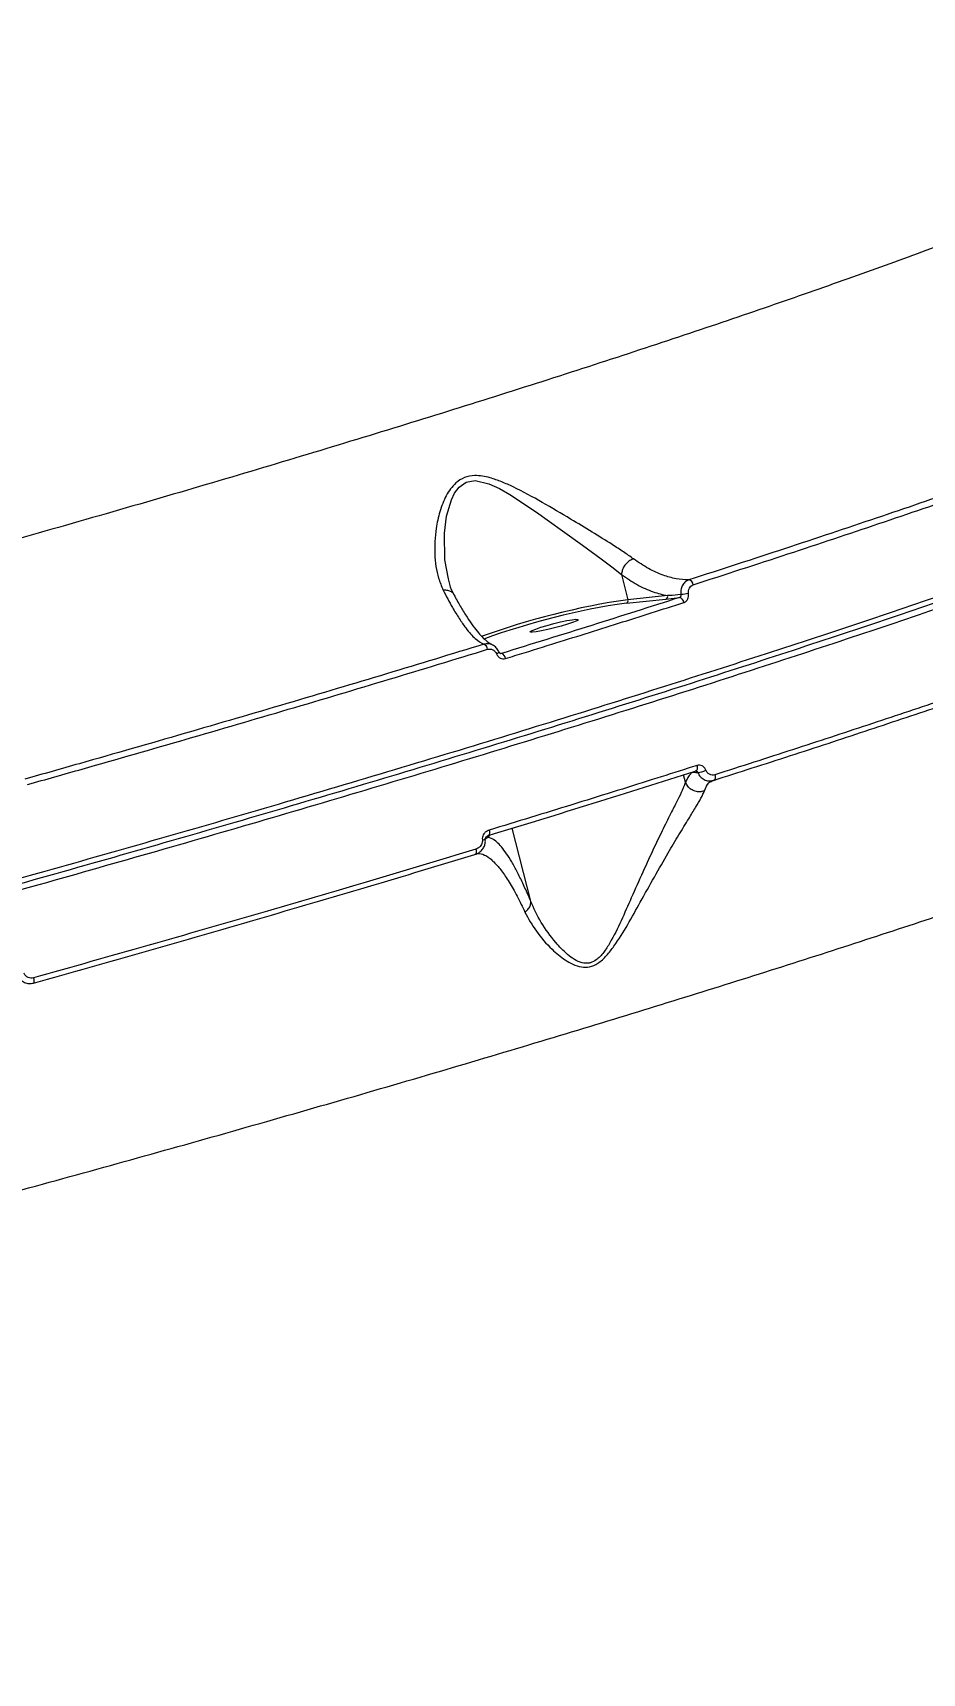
# Model space of a CAD drawing. Header units: millimetres. Extents: x -6028 to 5958, y -6064 to 4137.
# Drawn here: x 898.2 to 1059.3, y 332.3 to 629.6 of the extents above; entities that cross this region are included whole.
import ezdxf

# ---------------------------------------------------------------- set-up
doc = ezdxf.new("R2010")
doc.units = ezdxf.units.MM
for name, color, linetype in [('DIKOM_ОБЪЕКТ', 7, 'Continuous'), ('DIKOM_РАЗМЕР_ЗОНА', 7, 'Continuous'), ('DIKOM_РАЗМЕР_ОБЪЕКТА', 7, 'Continuous')]:
    doc.layers.add(name, color=color, linetype=linetype)
doc.styles.add('style1', font='arial.ttf', dxfattribs={"width": 0.8})
doc.dimstyles.new('1-50', dxfattribs={"dimtxt": 300, "dimasz": 200, "dimexe": 100, "dimexo": 0, "dimgap": 100, "dimtad": 1, "dimtxsty": 'style1', "dimcen": 200, "dimclrd": 7, "dimclre": 7, "dimclrt": 7, "dimadec": 1, "dimazin": 2, "dimtfac": 1, "dimtmove": 0, "dimatfit": 2, "dimfxl": 0, "dimlwd": 25, "dimlwe": 18, "dimarcsym": 0})

# ---------------------------------------------------------------- blocks, each defined once
blk = doc.blocks.new('*D9')
at = {"layer": 'Defpoints', "color": 0, "transparency": 16777216}
for p in [(-6027.56, 1459.58), (4556.58, 1382.7), (4556.58, -5964.37)]:
    blk.add_point(p, dxfattribs=at)
at = {"layer": 'DIKOM_РАЗМЕР_ЗОНА', "color": 7, "lineweight": 18, "transparency": 16777216}
for p, q in [((-6027.56, 1459.58), (-6027.56, -6064.37)), ((4556.58, 1382.7), (4556.58, -6064.37))]:
    blk.add_line(p, q, dxfattribs=at)
at = {"layer": 'DIKOM_РАЗМЕР_ЗОНА', "color": 7, "lineweight": 25, "transparency": 16777216}
blk.add_line((-5827.56, -5964.37), (4356.58, -5964.37), dxfattribs=at)
at = {"layer": 'DIKOM_РАЗМЕР_ЗОНА', "color": 7, "transparency": 16777216}
for points in [[(-5827.56, -5931.03), (-5827.56, -5997.7), (-6027.56, -5964.37)], [(4356.58, -5931.03), (4356.58, -5997.7), (4556.58, -5964.37)]]:
    blk.add_solid(points, dxfattribs=at)
at = {"layer": 'DIKOM_РАЗМЕР_ЗОНА', "color": 7, "transparency": 16777216, "insert": (157.08, -5711.2), "char_height": 300, "attachment_point": 5, "style": 'style1'}
blk.add_mtext('10600', dxfattribs=at)
blk = doc.blocks.new('*D11')
at = {"layer": 'Defpoints', "color": 0, "transparency": 16777216}
for p in [(259.43, 2965.58), (1920.55, -3002.33), (4022.59, -3002.33)]:
    blk.add_point(p, dxfattribs=at)
at = {"layer": 'DIKOM_РАЗМЕР_ОБЪЕКТА', "color": 7, "lineweight": 18, "transparency": 16777216}
for p, q in [((259.43, 2965.58), (4122.59, 2965.58)), ((1920.55, -3002.33), (4122.59, -3002.33))]:
    blk.add_line(p, q, dxfattribs=at)
at = {"layer": 'DIKOM_РАЗМЕР_ОБЪЕКТА', "color": 7, "lineweight": 25, "transparency": 16777216}
blk.add_line((4022.59, 2765.58), (4022.59, -2802.33), dxfattribs=at)
at = {"layer": 'DIKOM_РАЗМЕР_ОБЪЕКТА', "color": 7, "transparency": 16777216}
for points in [[(3989.25, 2765.58), (4055.92, 2765.58), (4022.59, 2965.58)], [(3989.25, -2802.33), (4055.92, -2802.33), (4022.59, -3002.33)]]:
    blk.add_solid(points, dxfattribs=at)
at = {"layer": 'DIKOM_РАЗМЕР_ОБЪЕКТА', "color": 7, "transparency": 16777216, "insert": (3769.41, -24.42), "char_height": 300, "attachment_point": 5, "rotation": 90, "style": 'style1'}
blk.add_mtext('6000', dxfattribs=at)
blk = doc.blocks.new('*D12')
at = {"layer": 'Defpoints', "color": 0, "transparency": 16777216}
for p in [(3056.58, 1987.9), (-4027.97, 676.5), (3056.58, -3714.77)]:
    blk.add_point(p, dxfattribs=at)
at = {"layer": 'DIKOM_РАЗМЕР_ОБЪЕКТА', "color": 7, "lineweight": 18, "transparency": 16777216}
for p, q in [((3056.58, 1987.9), (3056.58, -3814.77)), ((-4027.97, 676.5), (-4027.97, -3814.77))]:
    blk.add_line(p, q, dxfattribs=at)
at = {"layer": 'DIKOM_РАЗМЕР_ОБЪЕКТА', "color": 7, "lineweight": 25, "transparency": 16777216}
blk.add_line((-3827.97, -3714.77), (2856.58, -3714.77), dxfattribs=at)
at = {"layer": 'DIKOM_РАЗМЕР_ОБЪЕКТА', "color": 7, "transparency": 16777216}
for points in [[(-3827.97, -3681.44), (-3827.97, -3748.11), (-4027.97, -3714.77)], [(2856.58, -3681.44), (2856.58, -3748.11), (3056.58, -3714.77)]]:
    blk.add_solid(points, dxfattribs=at)
at = {"layer": 'DIKOM_РАЗМЕР_ОБЪЕКТА', "color": 7, "transparency": 16777216, "insert": (20, -3461.6), "char_height": 300, "attachment_point": 5, "style": 'style1'}
blk.add_mtext('7100', dxfattribs=at)

msp = doc.modelspace()

# ---------------------------------------------------------------- linework, layer by layer
at = {"layer": 'DIKOM_ОБЪЕКТ', "color": 7, "linetype": 'Continuous', "lineweight": 15}
for p, q in [((1004.837, 531.399), (1006.004, 526.852)), ((1005.717, 526.241), (1012.891, 526.977)), ((1013.178, 527.589), (1006.004, 526.852)), ((1012.891, 526.977), (1015.319, 527.233)), ((983.111, 517.109), (982.807, 517.158)), ((1016.438, 493.778), (1016.093, 495.122)), ((1016.438, 493.778), (1016.439, 493.773)), ((1018.256, 495.798), (1018.206, 495.788)), ((1018.358, 495.807), (1018.26, 495.789)), ((988.41, 472.19), (985.012, 485.435)), ((980.589, 483.788), (980.967, 484.189))]:
    msp.add_line(p, q, dxfattribs=at)
at = {"layer": 'DIKOM_ОБЪЕКТ', "color": 7, "linetype": 'Continuous', "lineweight": 15, "flags": 128}
for points in [[(973.509, 530.635), (972.822, 534.103), (972.762, 538.912), (973.154, 541.977), (974.022, 544.95), (974.619, 546.175), (975.419, 547.255), (976.722, 548.179), (978.342, 548.459), (980.837, 547.879), (982.747, 546.997), (984.61, 545.93), (989.457, 542.736), (994.168, 539.357), (997.765, 536.746), (1001.162, 534.242), (1003.097, 532.78), (1004.835, 531.406), (1004.836, 531.406), (1004.836, 531.406)], [(988.317, 521.075), (988.647, 521.273), (989.302, 521.54), (990.227, 521.854), (991.347, 522.19), (992.573, 522.52), (993.804, 522.818), (994.941, 523.06), (995.891, 523.225), (996.578, 523.302), (996.947, 523.283), (996.966, 523.169), (996.635, 522.971), (995.981, 522.704), (995.056, 522.39), (993.935, 522.054), (992.71, 521.724), (991.479, 521.426), (990.342, 521.184), (989.392, 521.019), (988.704, 520.942), (988.336, 520.962), (988.317, 521.075)], [(982.201, 517.033), (982.323, 517.096), (982.43, 517.156), (982.518, 517.211), (982.586, 517.261), (982.632, 517.304), (982.655, 517.338), (982.656, 517.361)], [(982.656, 517.361), (982.654, 517.363), (982.629, 517.379)], [(1018.501, 496.814), (1018.539, 496.625), (1018.554, 496.44), (1018.547, 496.268), (1018.517, 496.114), (1018.465, 495.985), (1018.395, 495.885), (1018.307, 495.818), (1018.256, 495.798)], [(1021.754, 495.124), (1021.79, 494.944), (1021.806, 494.767), (1021.802, 494.601), (1021.776, 494.451), (1021.73, 494.322), (1021.666, 494.219), (1021.586, 494.145), (1021.493, 494.103)], [(980.869, 485.092), (980.908, 484.903), (980.929, 484.721), (980.93, 484.551), (980.911, 484.401), (980.873, 484.276), (980.818, 484.181), (980.747, 484.12), (980.663, 484.095)], [(978.457, 481.657), (978.495, 481.477), (978.516, 481.302), (978.52, 481.138), (978.505, 480.992), (978.474, 480.867), (978.426, 480.77), (978.363, 480.702), (978.288, 480.667)], [(898.335, 458.323), (898.376, 458.143), (898.407, 457.97), (898.427, 457.811), (898.434, 457.671), (898.428, 457.556), (898.411, 457.468), (898.381, 457.411), (898.341, 457.388)]]:
    msp.add_lwpolyline(points, dxfattribs=at)
at = {"layer": 'DIKOM_ОБЪЕКТ', "color": 7, "linetype": 'Continuous', "lineweight": 15}
for centre, radius, start, end in [((1016.796, 529.437), 1.048, 6.83217, 75.41295), ((1025.187, 394.734), 133.503, 98.2615, 110.03732), ((1024.536, 397.312), 130.294, 98.30432, 110.0397), ((1005.529, 526.702), 0.498, 292.19121, 17.58656), ((1012.703, 527.438), 0.498, 292.19058, 17.58805), ((1015.109, 526.24), 1.014, 5.74317, 78.0738), ((1040.353, 344.457), 184.974, 97.25979, 97.697), ((979.48, 517.739), 1.121, 6.20185, 67.84078), ((982.774, 516.1), 1.063, 5.01885, 71.55541), ((1018.417, 498.793), 3.277, 274.18602, 300.95129), ((978.967, 488.871), 5.578, 276.88985, 282.45312), ((981.068, 483.911), 0.495, 161.19159, 194.45639)]:
    msp.add_arc(centre, radius, start, end, dxfattribs=at)
for points, knots in [([(1126.591, 618.947), (1124.537, 617.808), (1120.427, 615.529), (1112.901, 611.815), (1104.327, 607.86), (1094.585, 603.647), (1083.709, 599.189), (1071.932, 594.583), (1059.318, 589.85), (1045.943, 585.01), (1031.592, 579.987), (1016.272, 574.789), (1000.014, 569.431), (983.171, 564.031), (965.816, 558.608), (948.028, 553.182), (929.522, 547.666), (910.332, 542.078), (890.511, 536.434), (870.482, 530.858), (850.317, 525.366), (830.092, 519.975), (809.487, 514.601), (788.56, 509.265), (767.378, 503.986), (746.385, 498.878), (725.649, 493.954), (705.23, 489.225), (684.813, 484.618), (664.473, 480.158), (644.277, 475.861), (626.051, 472.111), (609.703, 468.845), (600.077, 466.993), (595.259, 466.066)], [0, 0, 0, 0, 0.0311784, 0.062381, 0.0935592, 0.1256441, 0.1577551, 0.18984, 0.2210202, 0.2522242, 0.2834047, 0.3154896, 0.347601, 0.379686, 0.410889, 0.4421161, 0.473319, 0.5054257, 0.5375585, 0.5696655, 0.6009197, 0.632198, 0.6634523, 0.6956102, 0.7277941, 0.7599521, 0.7912843, 0.8226407, 0.853973, 0.8862091, 0.9184712, 0.9507074, 0.9753308, 1, 1, 1, 1]), ([(1190.276, 583.54), (1189.66, 582.965), (1188.001, 581.416), (1184.276, 578.646), (1178.811, 575.171), (1172.063, 571.382), (1164.024, 567.285), (1154.684, 562.885), (1144.25, 558.278), (1132.785, 553.487), (1120.37, 548.535), (1106.804, 543.342), (1092.084, 537.915), (1076.234, 532.268), (1059.604, 526.525), (1042.269, 520.708), (1024.318, 514.841), (1005.459, 508.828), (985.719, 502.683), (965.147, 496.426), (944.441, 490.267), (923.706, 484.228), (903.037, 478.327), (881.849, 472.395), (860.189, 466.45), (838.119, 460.511), (815.819, 454.628), (793.355, 448.821), (770.794, 443.109), (748.064, 437.473), (725.239, 431.938), (702.396, 426.525), (680.039, 421.354), (658.233, 416.436), (637.029, 411.779), (616.084, 407.306), (595.479, 403.039), (575.312, 399.006), (557.127, 395.496), (545.964, 393.44), (541.027, 392.531)], [0, 0, 0, 0, 0.0156514, 0.0421675, 0.0687038, 0.0952199, 0.1225058, 0.1498145, 0.1771004, 0.2036165, 0.2301531, 0.2566691, 0.2839551, 0.3112635, 0.3385498, 0.3650657, 0.391602, 0.4181181, 0.4454042, 0.4727126, 0.4999987, 0.52556, 0.5511396, 0.5767009, 0.6029495, 0.629218, 0.6554667, 0.6819827, 0.7085192, 0.7350352, 0.7623215, 0.7896299, 0.8169161, 0.8434322, 0.8699686, 0.8964847, 0.9237709, 0.9510795, 0.9783657, 1, 1, 1, 1]), ([(445.28, 376.014), (447.721, 376.282), (454.298, 377.004), (465.869, 378.453), (480.197, 380.437), (495.628, 382.764), (512.135, 385.436), (529.693, 388.454), (547.912, 391.75), (566.715, 395.306), (586.012, 399.1), (606.118, 403.193), (626.997, 407.583), (648.594, 412.263), (670.433, 417.13), (692.432, 422.161), (714.511, 427.334), (737.029, 432.731), (759.925, 438.345), (783.126, 444.16), (805.851, 449.979), (828.029, 455.775), (849.602, 461.523), (871.189, 467.388), (892.721, 473.355), (914.126, 479.406), (935.222, 485.491), (955.936, 491.593), (976.204, 497.691), (996.083, 503.807), (1015.487, 509.918), (1034.335, 516.003), (1052.213, 521.928), (1069.081, 527.676), (1084.924, 533.236), (1100, 538.697), (1114.227, 544.037), (1127.508, 549.229), (1138.916, 553.88), (1145.47, 556.711), (1148.369, 557.963)], [0, 0, 0, 0, 0.0156514, 0.0421677, 0.0687038, 0.0952198, 0.1225063, 0.1498144, 0.1771006, 0.2036165, 0.2301531, 0.256669, 0.2839553, 0.3112636, 0.3385498, 0.3650657, 0.3916021, 0.4181181, 0.4454043, 0.4727127, 0.4999989, 0.5255601, 0.5511397, 0.5767009, 0.6029496, 0.629218, 0.6554668, 0.6819828, 0.7085191, 0.7350353, 0.7623214, 0.7896301, 0.8169162, 0.8434321, 0.8699687, 0.8964848, 0.9237712, 0.9510795, 0.9783656, 1, 1, 1, 1]), ([(541.859, 391.79), (546.784, 392.696), (557.818, 394.728), (575.759, 398.191), (595.589, 402.156), (616.063, 406.391), (637.069, 410.871), (658.511, 415.576), (680.329, 420.494), (702.491, 425.621), (724.955, 430.943), (747.648, 436.442), (770.463, 442.094), (793.296, 447.871), (815.794, 453.684), (837.921, 459.521), (859.65, 465.368), (881.198, 471.28), (902.473, 477.231), (923.382, 483.196), (944.123, 489.235), (964.636, 495.336), (984.871, 501.491), (1004.518, 507.602), (1023.484, 513.643), (1041.68, 519.585), (1059.043, 525.408), (1075.525, 531.1), (1091.12, 536.655), (1105.779, 542.055), (1119.458, 547.28), (1132.018, 552.291), (1141.219, 556.105), (1145.926, 558.183), (1147.191, 558.741)], [0, 0, 0, 0, 0.0259803, 0.0582076, 0.0905364, 0.1229169, 0.1552971, 0.187626, 0.219853, 0.2520802, 0.2844089, 0.3167894, 0.3491698, 0.3814985, 0.4137257, 0.4447649, 0.475895, 0.5070713, 0.5382474, 0.5693774, 0.6004167, 0.6326438, 0.6649724, 0.6973528, 0.7297333, 0.762062, 0.794289, 0.8265159, 0.8588444, 0.8912248, 0.9236051, 0.955934, 0.9881612, 1, 1, 1, 1]), ([(1081.464, 552.227), (1076.566, 550.489), (1066.769, 547.012), (1050.994, 541.615), (1034.511, 536.103), (1022.877, 532.335), (1017.059, 530.451)], [0, 0, 0, 0, 0.2485955, 0.4971889, 0.7485939, 1, 1, 1, 1]), ([(1017.836, 529.562), (1023.602, 531.429), (1035.134, 535.164), (1051.606, 540.67), (1067.49, 546.102), (1077.423, 549.627), (1082.389, 551.389)], [0, 0, 0, 0, 0.2485939, 0.4971887, 0.7485957, 1, 1, 1, 1]), ([(1007.017, 534.244), (1006.427, 534.66), (1005.246, 535.492), (1002.741, 537.108), (999.541, 539.104), (995.276, 541.675), (990.511, 544.525), (986.317, 546.798), (983.158, 548.239), (980.829, 549.071), (978.486, 549.493), (976.33, 549.085), (974.471, 547.866), (972.964, 545.67), (971.861, 542.809), (971.104, 539.192), (970.881, 535.078), (971.41, 531.309), (972.238, 529.31), (972.534, 528.597)], [0, 0, 0, 0, 0.0447801, 0.0895828, 0.1609597, 0.2324515, 0.3238555, 0.4152101, 0.4505996, 0.4859291, 0.5329394, 0.5664233, 0.5997991, 0.6530927, 0.7108088, 0.7686672, 0.8592868, 0.9497928, 1, 1, 1, 1]), ([(1007.017, 534.244), (1006.979, 534.232), (1006.811, 534.181), (1006.412, 534.002), (1005.846, 533.586), (1005.309, 532.926), (1004.932, 532.163), (1004.868, 531.658), (1004.836, 531.406)], [0, 0, 0, 0, 0.0349969, 0.1552495, 0.3664389, 0.5776306, 0.7888306, 1, 1, 1, 1]), ([(1017.059, 530.451), (1017.031, 530.451), (1016.268, 530.447), (1014.724, 530.591), (1012.296, 531.263), (1009.713, 532.411), (1007.92, 533.63), (1007.017, 534.244)], [0, 0, 0, 0, 0.0088979, 0.2417872, 0.477278, 0.7368277, 1, 1, 1, 1]), ([(973.456, 530.63), (973.531, 530.309), (973.762, 529.313), (974.102, 528.388), (974.432, 527.847), (974.434, 527.844)], [0, 0, 0, 0, 0.3206338, 0.9955518, 1, 1, 1, 1]), ([(1004.836, 531.406), (1004.837, 531.404), (1004.837, 531.402), (1004.837, 531.399), (1004.837, 531.399)], [0, 0, 0, 0, 0.6765383, 1, 1, 1, 1]), ([(1004.837, 531.399), (1005.787, 530.759), (1007.698, 529.472), (1010.502, 528.204), (1012.305, 527.789), (1013.178, 527.589)], [0, 0, 0, 0, 0.33720569, 0.67912688, 1, 1, 1, 1]), ([(1017.059, 530.451), (1017.014, 530.436), (1016.745, 530.343), (1016.286, 530.039), (1015.822, 529.406), (1015.549, 528.614), (1015.569, 528.048), (1015.578, 527.765)], [0, 0, 0, 0, 0.0480326, 0.2861957, 0.5242867, 0.7620938, 1, 1, 1, 1]), ([(1016.978, 527.949), (1016.97, 528.119), (1016.953, 528.459), (1017.109, 528.934), (1017.379, 529.314), (1017.65, 529.496), (1017.809, 529.552), (1017.836, 529.562)], [0, 0, 0, 0, 0.2377108, 0.4754984, 0.7137561, 0.9519823, 1, 1, 1, 1]), ([(972.534, 528.597), (972.562, 528.6), (972.843, 528.632), (973.377, 528.61), (973.987, 528.356), (974.349, 528.078), (974.413, 527.87), (974.418, 527.854)], [0, 0, 0, 0, 0.0338048, 0.3393054, 0.6559789, 0.9727863, 1, 1, 1, 1]), ([(972.534, 528.597), (973.097, 527.511), (974.09, 525.598), (975.452, 523.377), (976.856, 521.373), (978.399, 519.611), (979.398, 519.057), (979.903, 518.777)], [0, 0, 0, 0, 0.20226255, 0.35639823, 0.5119839, 0.75324708, 1, 1, 1, 1]), ([(974.442, 527.864), (974.507, 527.737), (974.959, 526.851), (975.777, 525.423), (976.884, 523.611), (977.941, 522.079), (978.926, 520.823), (979.813, 519.865), (980.547, 519.222), (981.064, 518.891), (981.2, 518.841), (981.251, 518.822)], [0, 0, 0, 0, 0.02179657, 0.15259937, 0.2842974, 0.41645223, 0.54808927, 0.67801361, 0.80487562, 0.92738875, 1, 1, 1, 1]), ([(1015.319, 527.233), (1010.076, 525.56), (999.577, 522.21), (988.604, 518.81), (983.111, 517.109)], [0, 0, 0, 0, 0.4994465, 1, 1, 1, 1]), ([(983.834, 516.193), (984.395, 516.367), (987.203, 517.233), (994.082, 519.367), (1004.354, 522.585), (1012.195, 525.089), (1016.118, 526.342)], [0, 0, 0, 0, 0.0507736, 0.253859, 0.6267004, 1, 1, 1, 1]), ([(1015.578, 527.765), (1014.884, 527.707), (1014.082, 527.64), (1013.285, 527.595), (1013.178, 527.589)], [0, 0, 0, 0, 0.8649493, 1, 1, 1, 1]), ([(1015.578, 527.765), (1015.582, 527.709), (1015.59, 527.596), (1015.545, 527.439), (1015.462, 527.314), (1015.378, 527.254), (1015.327, 527.236), (1015.319, 527.233)], [0, 0, 0, 0, 0.2369734, 0.4744432, 0.7124798, 0.9509543, 1, 1, 1, 1]), ([(1016.118, 526.342), (1016.146, 526.351), (1016.306, 526.408), (1016.576, 526.59), (1016.846, 526.968), (1017.002, 527.441), (1016.986, 527.78), (1016.978, 527.949)], [0, 0, 0, 0, 0.0488819, 0.287038, 0.5249802, 0.762516, 1, 1, 1, 1]), ([(979.903, 518.777), (974.063, 516.993), (962.381, 513.425), (944.243, 508.018), (925.683, 502.583), (909.785, 498.012), (900.076, 495.265), (896.778, 494.332)], [0, 0, 0, 0, 0.2203101, 0.440621, 0.663083, 0.8855453, 1, 1, 1, 1]), ([(897.28, 493.357), (900.586, 494.293), (910.255, 497.028), (926.067, 501.576), (944.615, 507.005), (962.86, 512.443), (974.683, 516.054), (980.595, 517.86)], [0, 0, 0, 0, 0.1144542, 0.3347647, 0.555077, 0.777538, 1, 1, 1, 1]), ([(982.629, 517.379), (982.616, 517.411), (982.497, 517.694), (982.166, 518.19), (981.505, 518.679), (980.707, 518.919), (980.171, 518.824), (979.903, 518.777)], [0, 0, 0, 0, 0.0300315, 0.2639544, 0.5066558, 0.7544276, 1, 1, 1, 1]), ([(980.595, 517.86), (980.751, 517.89), (981.062, 517.95), (981.531, 517.812), (981.923, 517.521), (982.122, 517.223), (982.193, 517.052), (982.201, 517.033)], [0, 0, 0, 0, 0.2486537, 0.4974899, 0.7389531, 0.9703017, 1, 1, 1, 1]), ([(982.659, 517.362), (982.669, 517.338), (982.697, 517.267), (982.765, 517.185), (982.859, 517.112), (982.913, 517.101), (982.945, 517.095)], [0, 0, 0, 0, 0.1232395, 0.358427, 0.6254874, 1, 1, 1, 1]), ([(982.201, 517.033), (982.29, 516.868), (982.461, 516.547), (982.885, 516.244), (983.359, 516.102), (983.675, 516.163), (983.834, 516.193)], [0, 0, 0, 0, 0.2592073, 0.5021871, 0.7511444, 1, 1, 1, 1]), ([(983.111, 517.109), (983.066, 517.093), (983.013, 517.074), (982.955, 517.094), (982.945, 517.097)], [0, 0, 0, 0, 0.8280817, 1, 1, 1, 1]), ([(1021.493, 494.103), (1026.171, 495.604), (1035.526, 498.607), (1049.038, 503.052), (1062.185, 507.451), (1070.548, 510.328), (1074.729, 511.767)], [0, 0, 0, 0, 0.2491017, 0.4981982, 0.7491013, 1, 1, 1, 1]), ([(1075.101, 512.83), (1070.941, 511.398), (1062.622, 508.535), (1049.485, 504.137), (1035.917, 499.672), (1026.475, 496.64), (1021.754, 495.124)], [0, 0, 0, 0, 0.249099, 0.4982027, 0.7491026, 1, 1, 1, 1]), ([(1018.501, 496.814), (1017.965, 496.644), (1015.286, 495.79), (1007.814, 493.425), (995.9, 489.695), (985.882, 486.627), (980.869, 485.092)], [0, 0, 0, 0, 0.0441398, 0.2207119, 0.6100136, 1, 1, 1, 1]), ([(1020.103, 495.982), (1020.024, 496.134), (1019.863, 496.447), (1019.455, 496.757), (1018.979, 496.909), (1018.66, 496.846), (1018.501, 496.814)], [0, 0, 0, 0, 0.2338902, 0.48249, 0.7413458, 1, 1, 1, 1]), ([(980.663, 484.095), (987.063, 486.056), (999.881, 489.982), (1012.092, 493.851), (1018.206, 495.788)], [0, 0, 0, 0, 0.4992702, 1, 1, 1, 1]), ([(1016.439, 493.773), (1016.439, 493.773), (1016.314, 493.444), (1015.923, 492.404), (1015.012, 490.586), (1013.838, 488.261), (1012.406, 485.394), (1010.633, 481.729), (1008.698, 477.511), (1006.689, 473.023), (1004.798, 468.666), (1003.161, 465.324), (1001.658, 462.919), (1000.477, 461.607), (999.499, 461.113), (998.625, 460.916), (997.595, 460.997), (996.282, 461.615), (994.647, 462.851), (992.515, 465.093), (990.2, 468.337), (988.912, 470.948), (988.413, 472.178), (988.412, 472.179)], [0, 0, 0, 0, 0.0000155, 0.0565082, 0.1073457, 0.1582443, 0.2229609, 0.2877637, 0.368862, 0.4500244, 0.5206374, 0.5910499, 0.6228984, 0.6547357, 0.6755857, 0.6794183, 0.7041018, 0.7331662, 0.7624337, 0.8215242, 0.9107215, 0.9999072, 1, 1, 1, 1]), ([(1017.769, 495.616), (1017.635, 495.525), (1017.114, 495.171), (1016.726, 494.371), (1016.438, 493.778)], [0, 0, 0, 0, 0.2578379, 1, 1, 1, 1]), ([(1019.876, 492.231), (1019.835, 492.214), (1019.567, 492.104), (1019, 491.992), (1018.18, 492.08), (1017.407, 492.44), (1016.773, 493.017), (1016.55, 493.521), (1016.439, 493.773)], [0, 0, 0, 0, 0.0318981, 0.2096974, 0.4072828, 0.6048574, 0.8024386, 1, 1, 1, 1]), ([(1017.769, 495.616), (1017.836, 495.611), (1018.124, 495.587), (1018.425, 495.552), (1018.657, 495.524)], [0, 0, 0, 0, 0.2307228, 1, 1, 1, 1]), ([(1018.356, 495.804), (1018.393, 495.796), (1018.467, 495.78), (1018.566, 495.692), (1018.628, 495.594), (1018.65, 495.54), (1018.657, 495.524)], [0, 0, 0, 0, 0.3500468, 0.7050824, 0.9161496, 1, 1, 1, 1]), ([(1018.657, 495.524), (1018.793, 495.266), (1019.075, 494.735), (1019.796, 494.202), (1020.645, 493.939), (1021.211, 494.048), (1021.493, 494.103)], [0, 0, 0, 0, 0.2379919, 0.4907012, 0.7463136, 1, 1, 1, 1]), ([(1019.876, 492.231), (1020.102, 492.786), (1020.474, 493.699), (1021.053, 493.906), (1021.28, 493.987)], [0, 0, 0, 0, 0.6088038, 1, 1, 1, 1]), ([(1021.754, 495.124), (1021.59, 495.092), (1021.264, 495.028), (1020.772, 495.186), (1020.351, 495.504), (1020.183, 495.827), (1020.103, 495.982)], [0, 0, 0, 0, 0.2584385, 0.5167744, 0.7678154, 1, 1, 1, 1]), ([(987.352, 470.224), (987.983, 469.059), (989.246, 466.729), (991.841, 463.78), (994.188, 461.796), (996.013, 460.737), (997.5, 460.242), (999.068, 460.236), (1000.689, 460.936), (1002.165, 462.306), (1003.982, 464.675), (1005.997, 467.958), (1008.345, 472.233), (1010.803, 476.62), (1013.145, 480.727), (1015.256, 484.272), (1016.946, 487.047), (1018.292, 489.247), (1019.354, 491.034), (1019.695, 491.815), (1019.876, 492.231)], [0, 0, 0, 0, 0.0873306, 0.1746817, 0.233617, 0.2639484, 0.2941234, 0.3212114, 0.348569, 0.3826712, 0.4154295, 0.4851387, 0.5550403, 0.6342214, 0.7133298, 0.7769226, 0.8404218, 0.8913052, 0.9421369, 1, 1, 1, 1]), ([(980.869, 485.092), (980.744, 485.045), (980.452, 484.935), (980.075, 484.636), (979.788, 484.236), (979.622, 483.794), (979.631, 483.487), (979.636, 483.334)], [0, 0, 0, 0, 0.1825546, 0.4237777, 0.6274663, 0.813433, 1, 1, 1, 1]), ([(526.757, 337.614), (531.409, 338.316), (540.715, 339.72), (555.702, 342.178), (571.534, 344.911), (588.272, 347.947), (605.859, 351.276), (623.911, 354.826), (642.355, 358.578), (661.111, 362.512), (680.485, 366.69), (700.434, 371.109), (720.902, 375.758), (741.443, 380.536), (761.986, 385.422), (782.461, 390.396), (803.195, 395.537), (824.127, 400.832), (845.187, 406.267), (865.925, 411.725), (886.276, 417.185), (906.189, 422.628), (925.975, 428.14), (945.559, 433.702), (964.867, 439.296), (983.493, 444.803), (1001.387, 450.205), (1018.52, 455.488), (1035.153, 460.731), (1051.207, 465.913), (1066.616, 471.015), (1080.016, 475.577), (1091.648, 479.637), (1098.221, 482.003), (1101.51, 483.187)], [0, 0, 0, 0, 0.0311784, 0.0623808, 0.093559, 0.125644, 0.1577551, 0.1898399, 0.22102, 0.2522243, 0.2834046, 0.3154897, 0.3476009, 0.379686, 0.4108889, 0.4421159, 0.4733188, 0.5054256, 0.5375585, 0.5696654, 0.6009196, 0.6321979, 0.6634523, 0.6956102, 0.727794, 0.7599522, 0.7912843, 0.8226406, 0.8539732, 0.8862092, 0.9184713, 0.9507072, 0.9753309, 1, 1, 1, 1]), ([(978.457, 481.657), (972.067, 479.73), (959.286, 475.876), (939.433, 470.043), (919.148, 464.185), (905.273, 460.277), (898.335, 458.323)], [0, 0, 0, 0, 0.24859571, 0.49719282, 0.7485971, 1, 1, 1, 1]), ([(978.288, 480.667), (978.483, 480.739), (978.934, 480.906), (979.512, 481.37), (979.949, 481.994), (980.197, 482.694), (980.179, 483.179), (980.169, 483.425)], [0, 0, 0, 0, 0.174208, 0.4036609, 0.6052504, 0.800078, 1, 1, 1, 1]), ([(979.636, 483.334), (979.641, 483.185), (979.65, 482.889), (979.49, 482.465), (979.215, 482.086), (978.855, 481.806), (978.578, 481.702), (978.457, 481.657)], [0, 0, 0, 0, 0.188937, 0.3774299, 0.5791767, 0.8165038, 1, 1, 1, 1]), ([(980.169, 483.425), (980.168, 483.457), (980.166, 483.514), (980.188, 483.624), (980.245, 483.757), (980.361, 483.904), (980.505, 484.022), (980.615, 484.073), (980.663, 484.095)], [0, 0, 0, 0, 0.0762279, 0.1322408, 0.2953454, 0.5060617, 0.7824194, 1, 1, 1, 1]), ([(980.169, 483.425), (980.189, 483.442), (980.33, 483.569), (980.469, 483.686), (980.589, 483.788)], [0, 0, 0, 0, 0.138016, 1, 1, 1, 1]), ([(988.41, 472.19), (988.193, 472.701), (987.611, 474.068), (986.697, 476.042), (985.675, 478.058), (984.694, 479.781), (983.441, 481.69), (981.986, 483.387), (981.058, 483.653), (980.589, 483.788)], [0, 0, 0, 0, 0.0670846, 0.1796467, 0.2922144, 0.4079303, 0.5236468, 0.7591239, 1, 1, 1, 1]), ([(898.341, 457.388), (905.187, 459.315), (918.877, 463.171), (939.049, 468.994), (958.942, 474.835), (971.839, 478.723), (978.288, 480.667)], [0, 0, 0, 0, 0.2485968, 0.49719427, 0.74859681, 1, 1, 1, 1]), ([(978.529, 480.755), (978.548, 480.762), (978.912, 480.898), (979.709, 480.811), (981.007, 480.076), (982.379, 478.702), (983.783, 476.821), (985.191, 474.529), (986.395, 472.256), (987.127, 470.7), (987.352, 470.224)], [0, 0, 0, 0, 0.0094042, 0.177016, 0.3450986, 0.5126523, 0.6542128, 0.7961157, 0.9375325, 1, 1, 1, 1]), ([(987.352, 470.224), (987.391, 470.253), (987.65, 470.441), (988.054, 470.861), (988.404, 471.522), (988.409, 471.96), (988.412, 472.179)], [0, 0, 0, 0, 0.0562081, 0.3685434, 0.6843379, 1, 1, 1, 1]), ([(988.412, 472.179), (988.412, 472.18), (988.412, 472.182), (988.411, 472.186), (988.41, 472.189), (988.41, 472.19)], [0, 0, 0, 0, 0.3026559, 0.7103351, 1, 1, 1, 1]), ([(895.466, 458.811), (895.492, 458.752), (895.632, 458.439), (896.014, 457.931), (896.71, 457.466), (897.526, 457.246), (898.069, 457.34), (898.341, 457.388)], [0, 0, 0, 0, 0.054221, 0.2911025, 0.5276341, 0.7637536, 1, 1, 1, 1]), ([(898.335, 458.323), (898.172, 458.294), (897.847, 458.238), (897.36, 458.37), (896.945, 458.649), (896.717, 458.953), (896.634, 459.142), (896.619, 459.177)], [0, 0, 0, 0, 0.2363197, 0.4725481, 0.7091627, 0.9458466, 1, 1, 1, 1])]:
    msp.add_open_spline(points, degree=3, knots=knots, dxfattribs=at)

# ---------------------------------------------------------------- dimensions: what is measured, and where the dimension line sits
at = {"layer": 'DIKOM_РАЗМЕР_ЗОНА'}
dim = msp.add_linear_dim(base=(4556.575, -5964.368), p1=(-6027.562, 1459.576), p2=(4556.575, 1382.704), text='10600', dimstyle='1-50', dxfattribs=at)
dim.commit()
dim.dimension.update_dxf_attribs({"geometry": '*D9', "text_midpoint": (157.08, -5964.368), "dimtype": 160})
at = {"layer": 'DIKOM_РАЗМЕР_ОБЪЕКТА'}
dim = msp.add_linear_dim(base=(4022.586, -3002.33), p1=(259.433, 2965.575), p2=(1920.546, -3002.33), angle=90, text='6000', dimstyle='1-50', dxfattribs=at)
dim.commit()
dim.dimension.update_dxf_attribs({"geometry": '*D11', "text_midpoint": (4022.586, -24.423), "dimtype": 160})
dim = msp.add_linear_dim(base=(3056.575, -3714.774), p1=(-4027.972, 676.501), p2=(3056.575, 1987.897), text='7100', dimstyle='1-50', dxfattribs=at)
dim.commit()
dim.dimension.update_dxf_attribs({"geometry": '*D12', "text_midpoint": (20, -3714.774), "dimtype": 160})

doc.saveas('drawing.dxf')
